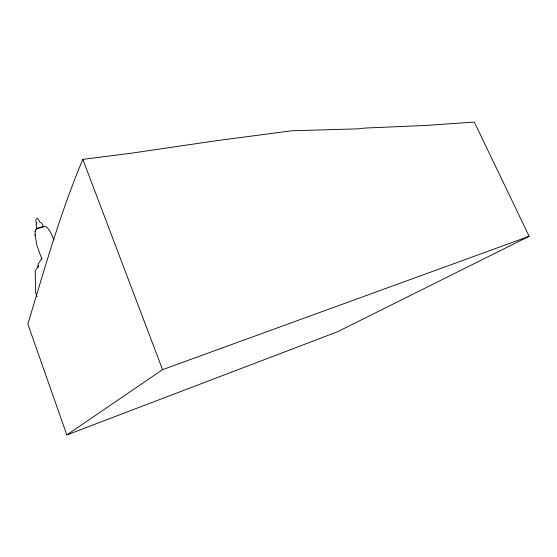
<?xml version="1.0" encoding="UTF-8"?>
<svg xmlns="http://www.w3.org/2000/svg" width="557" height="557" viewBox="0 0 557 557"><rect width="100%" height="100%" fill="white"/><g stroke="black" fill="none" stroke-linecap="round" stroke-linejoin="round"><path stroke-width="0.84" d="M35.105 231.74C34.743 227.235 42.84 226.574 46.001 226.574C49.97 229.776 51.905 235.339 53.945 239.928M82.833 159.379C60.247 212.802 44.685 268.662 27.85 324.042L66.819 434.94L337.619 331.728L529.15 236.293L474.313 122.06L425.388 125.471L364.591 128.082L358.708 128.82L291.764 130.77L215.475 140.837L132.294 153.057L82.833 159.379L162.567 369.66L66.819 434.94M38.781 265.459L35.195 270.841L35.676 292.662L37.103 296.665M36.776 223.037L36.094 224.889L36.79 229.428M162.567 369.66L529.15 236.293M38.001 228.551L43.446 226.873L41.747 223.155L39.728 222.132C37.953 215.51 33.984 219.11 36.79 223.956M35.098 231.037L35.175 235.5L36.901 245.365L41.859 259.116L41.866 258.42L38.092 264.06L38.12 267.743M35.161 234.657L35.175 235.5"/></g></svg>
